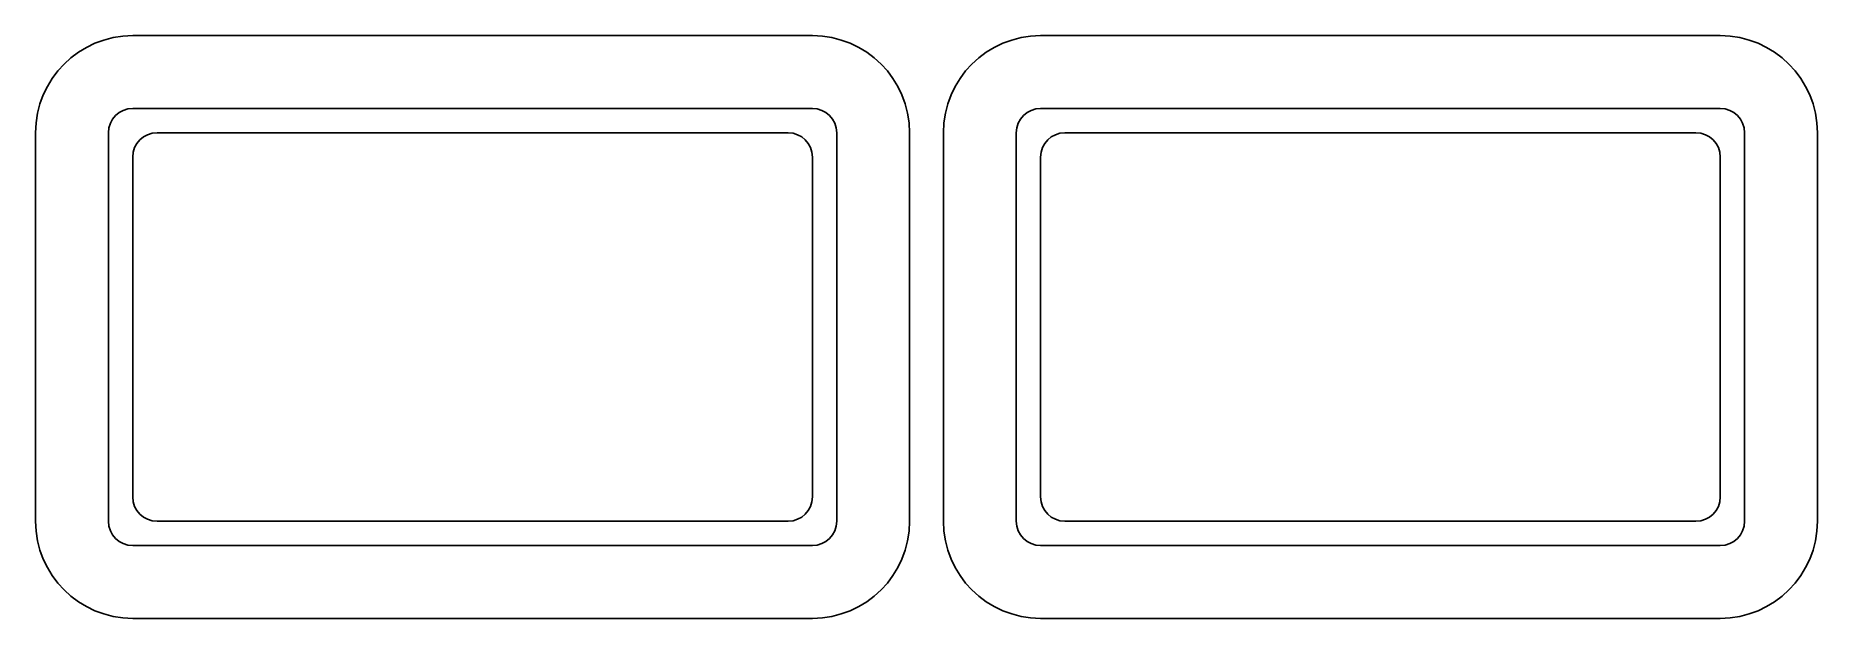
# Model space of a CAD drawing. Extents: x 0 to 367, y 0 to 120.
import ezdxf

# ---------------------------------------------------------------- set-up
doc = ezdxf.new("R2010")
doc.units = 0
doc.header["$LTSCALE"] = 25.4
doc.layers.get('0').update_dxf_attribs({"color": 13, "linetype": 'CONTINUOUS'})

msp = doc.modelspace()

# ---------------------------------------------------------------- linework, layer by layer
at = {"color": 0}
for p, q in [((14.82, 119.32), (14.82, 119.32, 35)), ((14.82, 119.32), (14.82, 119.32, 35)), ((20, 120), (20, 120, 35)), ((160, 120, 35), (20, 120, 35)), ((160, 120), (20, 120)), ((160, 120), (20, 120)), ((20, 120), (20, 120, 35)), ((160, 120, 35), (20, 120, 35)), ((160, 120), (160, 120, 35)), ((160, 120), (160, 120, 35)), ((165.18, 119.32), (165.18, 119.32, 35)), ((165.18, 119.32), (165.18, 119.32, 35)), ((201.82, 119.32), (201.82, 119.32, 35)), ((201.82, 119.32), (201.82, 119.32, 35)), ((347, 120), (207, 120)), ((207, 120), (207, 120, 35)), ((347, 120, 35), (207, 120, 35)), ((207, 120), (207, 120, 35)), ((347, 120, 35), (207, 120, 35)), ((347, 120), (207, 120)), ((347, 120), (347, 120, 35)), ((347, 120), (347, 120, 35)), ((352.18, 119.32), (352.18, 119.32, 35)), ((352.18, 119.32), (352.18, 119.32, 35)), ((5.86, 114.14), (5.86, 114.14, 35)), ((5.86, 114.14), (5.86, 114.14, 35)), ((10, 117.32), (10, 117.32, 35)), ((10, 117.32), (10, 117.32, 35)), ((170, 117.32), (170, 117.32, 35)), ((170, 117.32), (170, 117.32, 35)), ((174.14, 114.14), (174.14, 114.14, 35)), ((174.14, 114.14), (174.14, 114.14, 35)), ((192.86, 114.14), (192.86, 114.14, 35)), ((192.86, 114.14), (192.86, 114.14, 35)), ((197, 117.32), (197, 117.32, 35)), ((197, 117.32), (197, 117.32, 35)), ((357, 117.32), (357, 117.32, 35)), ((357, 117.32), (357, 117.32, 35)), ((361.14, 114.14), (361.14, 114.14, 35)), ((361.14, 114.14), (361.14, 114.14, 35)), ((2.68, 110), (2.68, 110, 35)), ((2.68, 110), (2.68, 110, 35)), ((177.32, 110), (177.32, 110, 35)), ((177.32, 110), (177.32, 110, 35)), ((189.68, 110), (189.68, 110, 35)), ((189.68, 110), (189.68, 110, 35)), ((364.32, 110), (364.32, 110, 35)), ((364.32, 110), (364.32, 110, 35)), ((0.68, 105.18), (0.68, 105.18, 35)), ((0.68, 105.18), (0.68, 105.18, 35)), ((16.46, 103.54), (16.46, 103.54, 30)), ((16.46, 103.54), (16.46, 103.54, 30)), ((16.46, 103.54, 30), (16.46, 103.54, 35)), ((16.46, 103.54, 30), (16.46, 103.54, 35)), ((17.5, 104.33), (17.5, 104.33, 30)), ((17.5, 104.33), (17.5, 104.33, 30)), ((17.5, 104.33, 30), (17.5, 104.33, 35)), ((17.5, 104.33, 30), (17.5, 104.33, 35)), ((18.71, 104.83), (18.71, 104.83, 30)), ((18.71, 104.83), (18.71, 104.83, 30)), ((18.71, 104.83, 30), (18.71, 104.83, 35)), ((18.71, 104.83, 30), (18.71, 104.83, 35)), ((20, 105, 30), (160, 105, 30)), ((20, 105), (20, 105, 30)), ((20, 105, 30), (20, 105, 35)), ((20, 105, 30), (160, 105, 30)), ((20, 105, 35), (160, 105, 35)), ((20, 105, 30), (20, 105, 35)), ((20, 105, 35), (160, 105, 35)), ((20, 105), (160, 105)), ((20, 105), (160, 105)), ((20, 105, 30), (160, 105, 30)), ((20, 105), (20, 105, 30)), ((20, 105), (160, 105)), ((160, 105, 30), (160, 105, 35)), ((160, 105, 30), (160, 105, 35)), ((160, 105), (160, 105, 30)), ((160, 105), (160, 105, 30)), ((161.29, 104.83, 30), (161.29, 104.83, 35)), ((161.29, 104.83, 30), (161.29, 104.83, 35)), ((161.29, 104.83), (161.29, 104.83, 30)), ((161.29, 104.83), (161.29, 104.83, 30)), ((162.5, 104.33), (162.5, 104.33, 30)), ((162.5, 104.33, 30), (162.5, 104.33, 35)), ((162.5, 104.33, 30), (162.5, 104.33, 35)), ((162.5, 104.33), (162.5, 104.33, 30)), ((163.54, 103.54, 30), (163.54, 103.54, 35)), ((163.54, 103.54), (163.54, 103.54, 30)), ((163.54, 103.54, 30), (163.54, 103.54, 35)), ((163.54, 103.54), (163.54, 103.54, 30)), ((179.32, 105.18), (179.32, 105.18, 35)), ((179.32, 105.18), (179.32, 105.18, 35)), ((187.68, 105.18), (187.68, 105.18, 35)), ((187.68, 105.18), (187.68, 105.18, 35)), ((207, 105), (207, 105, 35)), ((207, 105), (347, 105)), ((207, 105), (347, 105)), ((347, 105), (347, 105, 35)), ((366.32, 105.18), (366.32, 105.18, 35)), ((366.32, 105.18), (366.32, 105.18, 35)), ((0, 100), (0, 100, 35)), ((0, 100), (0, 20)), ((0, 100, 35), (0, 20, 35)), ((0, 100), (0, 100, 35)), ((0, 100, 35), (0, 20, 35)), ((0, 100), (0, 20)), ((15, 20, 30), (15, 100, 30)), ((15, 100), (15, 100, 30)), ((15, 20), (15, 100)), ((15, 100), (15, 100, 30)), ((15, 20, 30), (15, 100, 30)), ((15, 20, 30), (15, 100, 30)), ((15, 100, 30), (15, 100, 35)), ((15, 20, 35), (15, 100, 35)), ((15, 100, 30), (15, 100, 35)), ((15, 20, 35), (15, 100, 35)), ((15, 20), (15, 100)), ((15, 20), (15, 100)), ((15.17, 101.29), (15.17, 101.29, 30)), ((15.17, 101.29), (15.17, 101.29, 30)), ((15.17, 101.29, 30), (15.17, 101.29, 35)), ((15.17, 101.29, 30), (15.17, 101.29, 35)), ((15.67, 102.5), (15.67, 102.5, 30)), ((15.67, 102.5), (15.67, 102.5, 30)), ((15.67, 102.5, 30), (15.67, 102.5, 35)), ((15.67, 102.5, 30), (15.67, 102.5, 35)), ((22.5, 99.33), (22.5, 99.33, 30)), ((22.5, 99.33), (22.5, 99.33, 30)), ((23.71, 99.83), (23.71, 99.83, 30)), ((23.71, 99.83), (23.71, 99.83, 30)), ((25, 100, 30), (155, 100, 30)), ((25, 100), (155, 100)), ((25, 100, 30), (155, 100, 30)), ((25, 100), (25, 100, 30)), ((25, 100), (25, 100, 30)), ((25, 100), (155, 100)), ((155, 100), (155, 100, 30)), ((155, 100), (155, 100, 30)), ((156.29, 99.83), (156.29, 99.83, 30)), ((156.29, 99.83), (156.29, 99.83, 30)), ((157.5, 99.33), (157.5, 99.33, 30)), ((157.5, 99.33), (157.5, 99.33, 30)), ((164.33, 102.5, 30), (164.33, 102.5, 35)), ((164.33, 102.5, 30), (164.33, 102.5, 35)), ((164.33, 102.5), (164.33, 102.5, 30)), ((164.33, 102.5), (164.33, 102.5, 30)), ((164.83, 101.29), (164.83, 101.29, 30)), ((164.83, 101.29, 30), (164.83, 101.29, 35)), ((164.83, 101.29, 30), (164.83, 101.29, 35)), ((164.83, 101.29), (164.83, 101.29, 30)), ((165, 100, 30), (165, 20, 30)), ((165, 100), (165, 100, 30)), ((165, 100, 30), (165, 100, 35)), ((165, 100, 30), (165, 100, 35)), ((165, 100, 30), (165, 20, 30)), ((165, 100, 35), (165, 20, 35)), ((165, 100), (165, 20)), ((165, 100, 30), (165, 20, 30)), ((165, 100), (165, 100, 30)), ((165, 100, 35), (165, 20, 35)), ((165, 100), (165, 20)), ((165, 100), (165, 20)), ((180, 20, 35), (180, 100, 35)), ((180, 20), (180, 100)), ((180, 100), (180, 100, 35)), ((180, 20), (180, 100)), ((180, 100), (180, 100, 35)), ((180, 20, 35), (180, 100, 35)), ((187, 100), (187, 100, 35)), ((187, 100), (187, 20)), ((187, 100, 35), (187, 20, 35)), ((187, 100), (187, 100, 35)), ((187, 100, 35), (187, 20, 35)), ((187, 100), (187, 20)), ((202, 100), (202, 100, 35)), ((202, 20), (202, 100)), ((202, 20), (202, 100)), ((209.5, 99.33), (209.5, 99.33, 35)), ((209.5, 99.33), (209.5, 99.33, 35)), ((210.71, 99.83), (210.71, 99.83, 35)), ((210.71, 99.83), (210.71, 99.83, 35)), ((212, 100), (342, 100)), ((212, 100, 35), (342, 100, 35)), ((212, 100), (342, 100)), ((212, 100, 35), (342, 100, 35)), ((212, 100), (212, 100, 35)), ((212, 100), (212, 100, 35)), ((342, 100), (342, 100, 35)), ((342, 100), (342, 100, 35)), ((343.29, 99.83), (343.29, 99.83, 35)), ((343.29, 99.83), (343.29, 99.83, 35)), ((344.5, 99.33), (344.5, 99.33, 35)), ((344.5, 99.33), (344.5, 99.33, 35)), ((352, 100), (352, 100, 35)), ((352, 100), (352, 20)), ((352, 100), (352, 20)), ((367, 100), (367, 100, 35)), ((367, 20), (367, 100)), ((367, 100), (367, 100, 35)), ((367, 20, 35), (367, 100, 35)), ((367, 20, 35), (367, 100, 35)), ((367, 20), (367, 100)), ((20.17, 96.29), (20.17, 96.29, 30)), ((20.17, 96.29), (20.17, 96.29, 30)), ((20.67, 97.5), (20.67, 97.5, 30)), ((20.67, 97.5), (20.67, 97.5, 30)), ((21.46, 98.54), (21.46, 98.54, 30)), ((21.46, 98.54), (21.46, 98.54, 30)), ((158.54, 98.54), (158.54, 98.54, 30)), ((158.54, 98.54), (158.54, 98.54, 30)), ((159.33, 97.5), (159.33, 97.5, 30)), ((159.33, 97.5), (159.33, 97.5, 30)), ((159.83, 96.29), (159.83, 96.29, 30)), ((159.83, 96.29), (159.83, 96.29, 30)), ((207.17, 96.29), (207.17, 96.29, 35)), ((207.17, 96.29), (207.17, 96.29, 35)), ((207.67, 97.5), (207.67, 97.5, 35)), ((207.67, 97.5), (207.67, 97.5, 35)), ((208.46, 98.54), (208.46, 98.54, 35)), ((208.46, 98.54), (208.46, 98.54, 35)), ((345.54, 98.54), (345.54, 98.54, 35)), ((345.54, 98.54), (345.54, 98.54, 35)), ((346.33, 97.5), (346.33, 97.5, 35)), ((346.33, 97.5), (346.33, 97.5, 35)), ((346.83, 96.29), (346.83, 96.29, 35)), ((346.83, 96.29), (346.83, 96.29, 35)), ((20, 95), (20, 95, 30)), ((20, 95, 30), (20, 25, 30)), ((20, 95), (20, 25)), ((20, 95), (20, 95, 30)), ((20, 95, 30), (20, 25, 30)), ((20, 95), (20, 25)), ((160, 95, 30), (160, 25, 30)), ((160, 95), (160, 95, 30)), ((160, 95), (160, 25)), ((160, 95, 30), (160, 25, 30)), ((160, 95), (160, 95, 30)), ((160, 95), (160, 25)), ((207, 95), (207, 25)), ((207, 95, 35), (207, 25, 35)), ((207, 95), (207, 25)), ((207, 95), (207, 95, 35)), ((207, 95, 35), (207, 25, 35)), ((207, 95), (207, 95, 35)), ((347, 95), (347, 25)), ((347, 95, 35), (347, 25, 35)), ((347, 95), (347, 95, 35)), ((347, 95), (347, 25)), ((347, 95, 35), (347, 25, 35)), ((347, 95), (347, 95, 35)), ((20, 25), (20, 25, 30)), ((20, 25), (20, 25, 30)), ((20.17, 23.71), (20.17, 23.71, 30)), ((20.17, 23.71), (20.17, 23.71, 30)), ((20.67, 22.5), (20.67, 22.5, 30)), ((20.67, 22.5), (20.67, 22.5, 30)), ((159.33, 22.5), (159.33, 22.5, 30)), ((159.33, 22.5), (159.33, 22.5, 30)), ((159.83, 23.71), (159.83, 23.71, 30)), ((159.83, 23.71), (159.83, 23.71, 30)), ((160, 25), (160, 25, 30)), ((160, 25), (160, 25, 30)), ((207, 25), (207, 25, 35)), ((207, 25), (207, 25, 35)), ((207.17, 23.71), (207.17, 23.71, 35)), ((207.17, 23.71), (207.17, 23.71, 35)), ((207.67, 22.5), (207.67, 22.5, 35)), ((207.67, 22.5), (207.67, 22.5, 35)), ((346.33, 22.5), (346.33, 22.5, 35)), ((346.33, 22.5), (346.33, 22.5, 35)), ((346.83, 23.71), (346.83, 23.71, 35)), ((346.83, 23.71), (346.83, 23.71, 35)), ((347, 25), (347, 25, 35)), ((347, 25), (347, 25, 35)), ((0, 20), (0, 20, 35)), ((0, 20), (0, 20, 35)), ((15, 20), (15, 20, 30)), ((15, 20), (15, 20, 30)), ((15, 20, 30), (15, 20, 35)), ((15, 20, 30), (15, 20, 35)), ((15.17, 18.71), (15.17, 18.71, 30)), ((15.17, 18.71), (15.17, 18.71, 30)), ((15.17, 18.71, 30), (15.17, 18.71, 35)), ((15.17, 18.71, 30), (15.17, 18.71, 35)), ((21.46, 21.46), (21.46, 21.46, 30)), ((21.46, 21.46), (21.46, 21.46, 30)), ((22.5, 20.67), (22.5, 20.67, 30)), ((22.5, 20.67), (22.5, 20.67, 30)), ((23.71, 20.17), (23.71, 20.17, 30)), ((23.71, 20.17), (23.71, 20.17, 30)), ((25, 20), (25, 20, 30)), ((155, 20, 30), (25, 20, 30)), ((155, 20), (25, 20)), ((25, 20), (25, 20, 30)), ((155, 20, 30), (25, 20, 30)), ((155, 20), (25, 20)), ((155, 20), (155, 20, 30)), ((155, 20), (155, 20, 30)), ((156.29, 20.17), (156.29, 20.17, 30)), ((156.29, 20.17), (156.29, 20.17, 30)), ((157.5, 20.67), (157.5, 20.67, 30)), ((157.5, 20.67), (157.5, 20.67, 30)), ((158.54, 21.46), (158.54, 21.46, 30)), ((158.54, 21.46), (158.54, 21.46, 30)), ((164.83, 18.71, 30), (164.83, 18.71, 35)), ((164.83, 18.71, 30), (164.83, 18.71, 35)), ((164.83, 18.71), (164.83, 18.71, 30)), ((164.83, 18.71), (164.83, 18.71, 30)), ((165, 20, 30), (165, 20, 35)), ((165, 20, 30), (165, 20, 35)), ((165, 20), (165, 20, 30)), ((165, 20), (165, 20, 30)), ((180, 20), (180, 20, 35)), ((180, 20), (180, 20, 35)), ((187, 20), (187, 20, 35)), ((187, 20), (187, 20, 35)), ((202, 20), (202, 20, 35)), ((208.46, 21.46), (208.46, 21.46, 35)), ((208.46, 21.46), (208.46, 21.46, 35)), ((209.5, 20.67), (209.5, 20.67, 35)), ((209.5, 20.67), (209.5, 20.67, 35)), ((210.71, 20.17), (210.71, 20.17, 35)), ((210.71, 20.17), (210.71, 20.17, 35)), ((342, 20), (212, 20)), ((342, 20, 35), (212, 20, 35)), ((342, 20), (212, 20)), ((212, 20), (212, 20, 35)), ((342, 20, 35), (212, 20, 35)), ((212, 20), (212, 20, 35)), ((342, 20), (342, 20, 35)), ((342, 20), (342, 20, 35)), ((343.29, 20.17), (343.29, 20.17, 35)), ((343.29, 20.17), (343.29, 20.17, 35)), ((344.5, 20.67), (344.5, 20.67, 35)), ((344.5, 20.67), (344.5, 20.67, 35)), ((345.54, 21.46), (345.54, 21.46, 35)), ((345.54, 21.46), (345.54, 21.46, 35)), ((352, 20), (352, 20, 35)), ((367, 20), (367, 20, 35)), ((367, 20), (367, 20, 35)), ((0.68, 14.82), (0.68, 14.82, 35)), ((0.68, 14.82), (0.68, 14.82, 35)), ((15.67, 17.5, 30), (15.67, 17.5, 35)), ((15.67, 17.5), (15.67, 17.5, 30)), ((15.67, 17.5), (15.67, 17.5, 30)), ((15.67, 17.5, 30), (15.67, 17.5, 35)), ((16.46, 16.46), (16.46, 16.46, 30)), ((16.46, 16.46, 30), (16.46, 16.46, 35)), ((16.46, 16.46), (16.46, 16.46, 30)), ((16.46, 16.46, 30), (16.46, 16.46, 35)), ((17.5, 15.67), (17.5, 15.67, 30)), ((17.5, 15.67), (17.5, 15.67, 30)), ((17.5, 15.67, 30), (17.5, 15.67, 35)), ((17.5, 15.67, 30), (17.5, 15.67, 35)), ((18.71, 15.17), (18.71, 15.17, 30)), ((18.71, 15.17), (18.71, 15.17, 30)), ((18.71, 15.17, 30), (18.71, 15.17, 35)), ((18.71, 15.17, 30), (18.71, 15.17, 35)), ((160, 15, 30), (20, 15, 30)), ((20, 15), (20, 15, 30)), ((160, 15), (20, 15)), ((20, 15), (20, 15, 30)), ((160, 15, 30), (20, 15, 30)), ((160, 15, 30), (20, 15, 30)), ((20, 15, 30), (20, 15, 35)), ((160, 15, 35), (20, 15, 35)), ((20, 15, 30), (20, 15, 35)), ((160, 15, 35), (20, 15, 35)), ((160, 15), (20, 15)), ((160, 15), (20, 15)), ((160, 15), (160, 15, 30)), ((160, 15, 30), (160, 15, 35)), ((160, 15, 30), (160, 15, 35)), ((160, 15), (160, 15, 30)), ((161.29, 15.17, 30), (161.29, 15.17, 35)), ((161.29, 15.17), (161.29, 15.17, 30)), ((161.29, 15.17), (161.29, 15.17, 30)), ((161.29, 15.17, 30), (161.29, 15.17, 35)), ((162.5, 15.67), (162.5, 15.67, 30)), ((162.5, 15.67), (162.5, 15.67, 30)), ((162.5, 15.67, 30), (162.5, 15.67, 35)), ((162.5, 15.67, 30), (162.5, 15.67, 35)), ((163.54, 16.46), (163.54, 16.46, 30)), ((163.54, 16.46), (163.54, 16.46, 30)), ((163.54, 16.46, 30), (163.54, 16.46, 35)), ((163.54, 16.46, 30), (163.54, 16.46, 35)), ((164.33, 17.5), (164.33, 17.5, 30)), ((164.33, 17.5, 30), (164.33, 17.5, 35)), ((164.33, 17.5, 30), (164.33, 17.5, 35)), ((164.33, 17.5), (164.33, 17.5, 30)), ((179.32, 14.82), (179.32, 14.82, 35)), ((179.32, 14.82), (179.32, 14.82, 35)), ((187.68, 14.82), (187.68, 14.82, 35)), ((187.68, 14.82), (187.68, 14.82, 35)), ((207, 15), (207, 15, 35)), ((347, 15), (207, 15)), ((347, 15), (207, 15)), ((347, 15), (347, 15, 35)), ((366.32, 14.82), (366.32, 14.82, 35)), ((366.32, 14.82), (366.32, 14.82, 35)), ((2.68, 10), (2.68, 10, 35)), ((2.68, 10), (2.68, 10, 35)), ((177.32, 10), (177.32, 10, 35)), ((177.32, 10), (177.32, 10, 35)), ((189.68, 10), (189.68, 10, 35)), ((189.68, 10), (189.68, 10, 35)), ((364.32, 10), (364.32, 10, 35)), ((364.32, 10), (364.32, 10, 35)), ((5.86, 5.86), (5.86, 5.86, 35)), ((5.86, 5.86), (5.86, 5.86, 35)), ((174.14, 5.86), (174.14, 5.86, 35)), ((174.14, 5.86), (174.14, 5.86, 35)), ((192.86, 5.86), (192.86, 5.86, 35)), ((192.86, 5.86), (192.86, 5.86, 35)), ((361.14, 5.86), (361.14, 5.86, 35)), ((361.14, 5.86), (361.14, 5.86, 35)), ((10, 2.68), (10, 2.68, 35)), ((10, 2.68), (10, 2.68, 35)), ((14.82, 0.68), (14.82, 0.68, 35)), ((14.82, 0.68), (14.82, 0.68, 35)), ((20, 0), (20, 0, 35)), ((20, 0), (160, 0)), ((20, 0, 35), (160, 0, 35)), ((20, 0), (20, 0, 35)), ((20, 0, 35), (160, 0, 35)), ((20, 0), (160, 0)), ((160, 0), (160, 0, 35)), ((160, 0), (160, 0, 35)), ((165.18, 0.68), (165.18, 0.68, 35)), ((165.18, 0.68), (165.18, 0.68, 35)), ((170, 2.68), (170, 2.68, 35)), ((170, 2.68), (170, 2.68, 35)), ((197, 2.68), (197, 2.68, 35)), ((197, 2.68), (197, 2.68, 35)), ((201.82, 0.68), (201.82, 0.68, 35)), ((201.82, 0.68), (201.82, 0.68, 35)), ((207, 0), (207, 0, 35)), ((207, 0), (347, 0)), ((207, 0, 35), (347, 0, 35)), ((207, 0), (207, 0, 35)), ((207, 0, 35), (347, 0, 35)), ((207, 0), (347, 0)), ((347, 0), (347, 0, 35)), ((347, 0), (347, 0, 35)), ((352.18, 0.68), (352.18, 0.68, 35)), ((352.18, 0.68), (352.18, 0.68, 35)), ((357, 2.68), (357, 2.68, 35)), ((357, 2.68), (357, 2.68, 35))]:
    msp.add_line(p, q, dxfattribs=at)
for centre, radius, start, end in [((20, 100), 20, 90, 180), ((20, 100, 35), 20, 90, 180), ((20, 100), 20, 90, 180), ((20, 100, 35), 20, 90, 180), ((20, 100), 20, 90, 180), ((20, 100, 35), 20, 90, 180), ((20, 100), 20, 90, 180), ((20, 100, 35), 20, 90, 180), ((20, 100), 20, 90, 180), ((20, 100, 35), 20, 90, 180), ((20, 100), 20, 90, 180), ((20, 100, 35), 20, 90, 180), ((20, 100, 35), 20, 90, 180), ((20, 100), 20, 90, 180), ((160, 100), 20, 0, 90), ((160, 100, 35), 20, 0, 90), ((160, 100), 20, 0, 90), ((160, 100, 35), 20, 0, 90), ((160, 100, 35), 20, 0, 90), ((160, 100), 20, 0, 90), ((160, 100), 20, 0, 90), ((160, 100, 35), 20, 0, 90), ((160, 100), 20, 0, 90), ((160, 100, 35), 20, 0, 90), ((160, 100), 20, 0, 90), ((160, 100, 35), 20, 0, 90), ((160, 100), 20, 0, 90), ((160, 100, 35), 20, 0, 90), ((207, 100), 20, 90, 180), ((207, 100, 35), 20, 90, 180), ((207, 100), 20, 90, 180), ((207, 100, 35), 20, 90, 180), ((207, 100), 20, 90, 180), ((207, 100, 35), 20, 90, 180), ((207, 100), 20, 90, 180), ((207, 100, 35), 20, 90, 180), ((207, 100), 20, 90, 180), ((207, 100, 35), 20, 90, 180), ((207, 100, 35), 20, 90, 180), ((207, 100), 20, 90, 180), ((207, 100, 35), 20, 90, 180), ((207, 100), 20, 90, 180), ((347, 100), 20, 0, 90), ((347, 100, 35), 20, 0, 90), ((347, 100), 20, 0, 90), ((347, 100, 35), 20, 0, 90), ((347, 100), 20, 0, 90), ((347, 100, 35), 20, 0, 90), ((347, 100), 20, 0, 90), ((347, 100, 35), 20, 0, 90), ((347, 100), 20, 0, 90), ((347, 100, 35), 20, 0, 90), ((347, 100), 20, 0, 90), ((347, 100, 35), 20, 0, 90), ((347, 100, 35), 20, 0, 90), ((347, 100), 20, 0, 90), ((20, 100, 30), 5, 90, 180), ((20, 100), 5, 90, 180), ((20, 100, 30), 5, 90, 180), ((20, 100), 5, 90, 180), ((20, 100, 30), 5, 90, 180), ((20, 100), 5, 90, 180), ((20, 100, 30), 5, 90, 180), ((20, 100), 5, 90, 180), ((20, 100, 30), 5, 90, 180), ((20, 100), 5, 90, 180), ((20, 100, 30), 5, 90, 180), ((20, 100), 5, 90, 180), ((20, 100, 30), 5, 90, 180), ((20, 100, 30), 5, 90, 180), ((20, 100, 35), 5, 90, 180), ((20, 100, 30), 5, 90, 180), ((20, 100, 35), 5, 90, 180), ((20, 100, 30), 5, 90, 180), ((20, 100, 35), 5, 90, 180), ((20, 100, 30), 5, 90, 180), ((20, 100, 35), 5, 90, 180), ((20, 100, 30), 5, 90, 180), ((20, 100, 35), 5, 90, 180), ((20, 100, 35), 5, 90, 180), ((20, 100), 5, 90, 180), ((20, 100, 30), 5, 90, 180), ((20, 100, 35), 5, 90, 180), ((20, 100), 5, 90, 180), ((160, 100, 30), 5, 0, 90), ((160, 100), 5, 0, 90), ((160, 100, 30), 5, 0, 90), ((160, 100, 30), 5, 0, 90), ((160, 100, 35), 5, 0, 90), ((160, 100, 30), 5, 0, 90), ((160, 100, 35), 5, 0, 90), ((160, 100, 30), 5, 0, 90), ((160, 100, 35), 5, 0, 90), ((160, 100), 5, 0, 90), ((160, 100, 30), 5, 0, 90), ((160, 100, 30), 5, 0, 90), ((160, 100, 35), 5, 0, 90), ((160, 100, 30), 5, 0, 90), ((160, 100, 35), 5, 0, 90), ((160, 100, 30), 5, 0, 90), ((160, 100, 35), 5, 0, 90), ((160, 100), 5, 0, 90), ((160, 100, 30), 5, 0, 90), ((160, 100), 5, 0, 90), ((160, 100, 30), 5, 0, 90), ((160, 100), 5, 0, 90), ((160, 100, 30), 5, 0, 90), ((160, 100, 35), 5, 0, 90), ((160, 100), 5, 0, 90), ((160, 100), 5, 0, 90), ((160, 100, 30), 5, 0, 90), ((160, 100), 5, 0, 90), ((207, 100), 5, 90, 180), ((207, 100), 5, 90, 180), ((347, 100), 5, 0, 90), ((347, 100), 5, 0, 90), ((25, 95), 5, 90, 180), ((25, 95, 30), 5, 90, 180), ((25, 95), 5, 90, 180), ((25, 95, 30), 5, 90, 180), ((25, 95), 5, 90, 180), ((25, 95, 30), 5, 90, 180), ((25, 95), 5, 90, 180), ((25, 95, 30), 5, 90, 180), ((25, 95), 5, 90, 180), ((25, 95, 30), 5, 90, 180), ((25, 95, 30), 5, 90, 180), ((25, 95), 5, 90, 180), ((25, 95, 30), 5, 90, 180), ((25, 95), 5, 90, 180), ((155, 95), 5, 0, 90), ((155, 95, 30), 5, 0, 90), ((155, 95, 30), 5, 0, 90), ((155, 95), 5, 0, 90), ((155, 95, 30), 5, 0, 90), ((155, 95), 5, 0, 90), ((155, 95, 30), 5, 0, 90), ((155, 95), 5, 0, 90), ((155, 95, 30), 5, 0, 90), ((155, 95), 5, 0, 90), ((155, 95, 30), 5, 0, 90), ((155, 95), 5, 0, 90), ((155, 95, 30), 5, 0, 90), ((155, 95), 5, 0, 90), ((212, 95), 5, 90, 180), ((212, 95, 35), 5, 90, 180), ((212, 95), 5, 90, 180), ((212, 95, 35), 5, 90, 180), ((212, 95), 5, 90, 180), ((212, 95, 35), 5, 90, 180), ((212, 95), 5, 90, 180), ((212, 95, 35), 5, 90, 180), ((212, 95), 5, 90, 180), ((212, 95, 35), 5, 90, 180), ((212, 95), 5, 90, 180), ((212, 95, 35), 5, 90, 180), ((212, 95), 5, 90, 180), ((212, 95, 35), 5, 90, 180), ((342, 95), 5, 0, 90), ((342, 95, 35), 5, 0, 90), ((342, 95), 5, 0, 90), ((342, 95, 35), 5, 0, 90), ((342, 95), 5, 0, 90), ((342, 95, 35), 5, 0, 90), ((342, 95), 5, 0, 90), ((342, 95, 35), 5, 0, 90), ((342, 95), 5, 0, 90), ((342, 95, 35), 5, 0, 90), ((342, 95), 5, 0, 90), ((342, 95, 35), 5, 0, 90), ((342, 95), 5, 0, 90), ((342, 95, 35), 5, 0, 90), ((25, 25), 5, 180, 270), ((25, 25, 30), 5, 180, 270), ((25, 25), 5, 180, 270), ((25, 25, 30), 5, 180, 270), ((25, 25, 30), 5, 180, 270), ((25, 25), 5, 180, 270), ((25, 25, 30), 5, 180, 270), ((25, 25), 5, 180, 270), ((25, 25, 30), 5, 180, 270), ((25, 25), 5, 180, 270), ((25, 25, 30), 5, 180, 270), ((25, 25), 5, 180, 270), ((25, 25, 30), 5, 180, 270), ((25, 25), 5, 180, 270), ((155, 25), 5, 270, 0), ((155, 25, 30), 5, 270, 0), ((155, 25), 5, 270, 0), ((155, 25, 30), 5, 270, 0), ((155, 25, 30), 5, 270, 0), ((155, 25), 5, 270, 0), ((155, 25, 30), 5, 270, 0), ((155, 25), 5, 270, 0), ((155, 25, 30), 5, 270, 0), ((155, 25), 5, 270, 0), ((155, 25, 30), 5, 270, 0), ((155, 25), 5, 270, 0), ((155, 25, 30), 5, 270, 0), ((155, 25), 5, 270, 0), ((212, 25), 5, 180, 270), ((212, 25, 35), 5, 180, 270), ((212, 25), 5, 180, 270), ((212, 25, 35), 5, 180, 270), ((212, 25), 5, 180, 270), ((212, 25, 35), 5, 180, 270), ((212, 25), 5, 180, 270), ((212, 25, 35), 5, 180, 270), ((212, 25), 5, 180, 270), ((212, 25, 35), 5, 180, 270), ((212, 25), 5, 180, 270), ((212, 25, 35), 5, 180, 270), ((212, 25), 5, 180, 270), ((212, 25, 35), 5, 180, 270), ((342, 25), 5, 270, 0), ((342, 25, 35), 5, 270, 0), ((342, 25), 5, 270, 0), ((342, 25, 35), 5, 270, 0), ((342, 25), 5, 270, 0), ((342, 25, 35), 5, 270, 0), ((342, 25), 5, 270, 0), ((342, 25, 35), 5, 270, 0), ((342, 25), 5, 270, 0), ((342, 25, 35), 5, 270, 0), ((342, 25), 5, 270, 0), ((342, 25, 35), 5, 270, 0), ((342, 25), 5, 270, 0), ((342, 25, 35), 5, 270, 0), ((20, 20), 20, 180, 270), ((20, 20, 35), 20, 180, 270), ((20, 20), 20, 180, 270), ((20, 20, 35), 20, 180, 270), ((20, 20), 20, 180, 270), ((20, 20, 35), 20, 180, 270), ((20, 20), 20, 180, 270), ((20, 20, 35), 20, 180, 270), ((20, 20), 20, 180, 270), ((20, 20, 35), 20, 180, 270), ((20, 20), 20, 180, 270), ((20, 20, 35), 20, 180, 270), ((20, 20, 35), 20, 180, 270), ((20, 20), 20, 180, 270), ((20, 20, 30), 5, 180, 270), ((20, 20), 5, 180, 270), ((20, 20, 30), 5, 180, 270), ((20, 20), 5, 180, 270), ((20, 20, 30), 5, 180, 270), ((20, 20), 5, 180, 270), ((20, 20, 30), 5, 180, 270), ((20, 20, 30), 5, 180, 270), ((20, 20, 35), 5, 180, 270), ((20, 20), 5, 180, 270), ((20, 20, 30), 5, 180, 270), ((20, 20), 5, 180, 270), ((20, 20, 30), 5, 180, 270), ((20, 20), 5, 180, 270), ((20, 20, 30), 5, 180, 270), ((20, 20, 30), 5, 180, 270), ((20, 20, 35), 5, 180, 270), ((20, 20, 30), 5, 180, 270), ((20, 20, 35), 5, 180, 270), ((20, 20, 30), 5, 180, 270), ((20, 20, 35), 5, 180, 270), ((20, 20, 35), 5, 180, 270), ((20, 20), 5, 180, 270), ((20, 20, 30), 5, 180, 270), ((20, 20, 35), 5, 180, 270), ((20, 20, 30), 5, 180, 270), ((20, 20, 35), 5, 180, 270), ((20, 20), 5, 180, 270), ((160, 20, 30), 5, 270, 0), ((160, 20), 5, 270, 0), ((160, 20, 30), 5, 270, 0), ((160, 20, 30), 5, 270, 0), ((160, 20, 35), 5, 270, 0), ((160, 20, 30), 5, 270, 0), ((160, 20, 35), 5, 270, 0), ((160, 20, 30), 5, 270, 0), ((160, 20, 35), 5, 270, 0), ((160, 20), 20, 270, 0), ((160, 20, 35), 20, 270, 0), ((160, 20), 20, 270, 0), ((160, 20, 35), 20, 270, 0), ((160, 20), 5, 270, 0), ((160, 20, 30), 5, 270, 0), ((160, 20, 30), 5, 270, 0), ((160, 20, 35), 5, 270, 0), ((160, 20), 5, 270, 0), ((160, 20, 30), 5, 270, 0), ((160, 20), 5, 270, 0), ((160, 20, 30), 5, 270, 0), ((160, 20, 30), 5, 270, 0), ((160, 20, 35), 5, 270, 0), ((160, 20, 30), 5, 270, 0), ((160, 20, 35), 5, 270, 0), ((160, 20), 20, 270, 0), ((160, 20, 35), 20, 270, 0), ((160, 20), 20, 270, 0), ((160, 20, 35), 20, 270, 0), ((160, 20), 5, 270, 0), ((160, 20, 30), 5, 270, 0), ((160, 20), 5, 270, 0), ((160, 20, 30), 5, 270, 0), ((160, 20), 20, 270, 0), ((160, 20, 35), 20, 270, 0), ((160, 20, 35), 20, 270, 0), ((160, 20, 35), 5, 270, 0), ((160, 20), 20, 270, 0), ((160, 20, 35), 20, 270, 0), ((160, 20), 20, 270, 0), ((160, 20), 5, 270, 0), ((160, 20), 5, 270, 0), ((207, 20), 20, 180, 270), ((207, 20, 35), 20, 180, 270), ((207, 20), 20, 180, 270), ((207, 20, 35), 20, 180, 270), ((207, 20), 20, 180, 270), ((207, 20, 35), 20, 180, 270), ((207, 20), 20, 180, 270), ((207, 20, 35), 20, 180, 270), ((207, 20), 20, 180, 270), ((207, 20, 35), 20, 180, 270), ((207, 20), 20, 180, 270), ((207, 20, 35), 20, 180, 270), ((207, 20, 35), 20, 180, 270), ((207, 20), 20, 180, 270), ((207, 20), 5, 180, 270), ((207, 20), 5, 180, 270), ((347, 20), 20, 270, 0), ((347, 20, 35), 20, 270, 0), ((347, 20), 20, 270, 0), ((347, 20, 35), 20, 270, 0), ((347, 20), 20, 270, 0), ((347, 20, 35), 20, 270, 0), ((347, 20), 20, 270, 0), ((347, 20, 35), 20, 270, 0), ((347, 20), 20, 270, 0), ((347, 20, 35), 20, 270, 0), ((347, 20), 20, 270, 0), ((347, 20, 35), 20, 270, 0), ((347, 20), 5, 270, 0), ((347, 20, 35), 20, 270, 0), ((347, 20), 20, 270, 0), ((347, 20), 5, 270, 0)]:
    msp.add_arc(centre, radius, start, end, dxfattribs=at)

doc.saveas('drawing.dxf')
